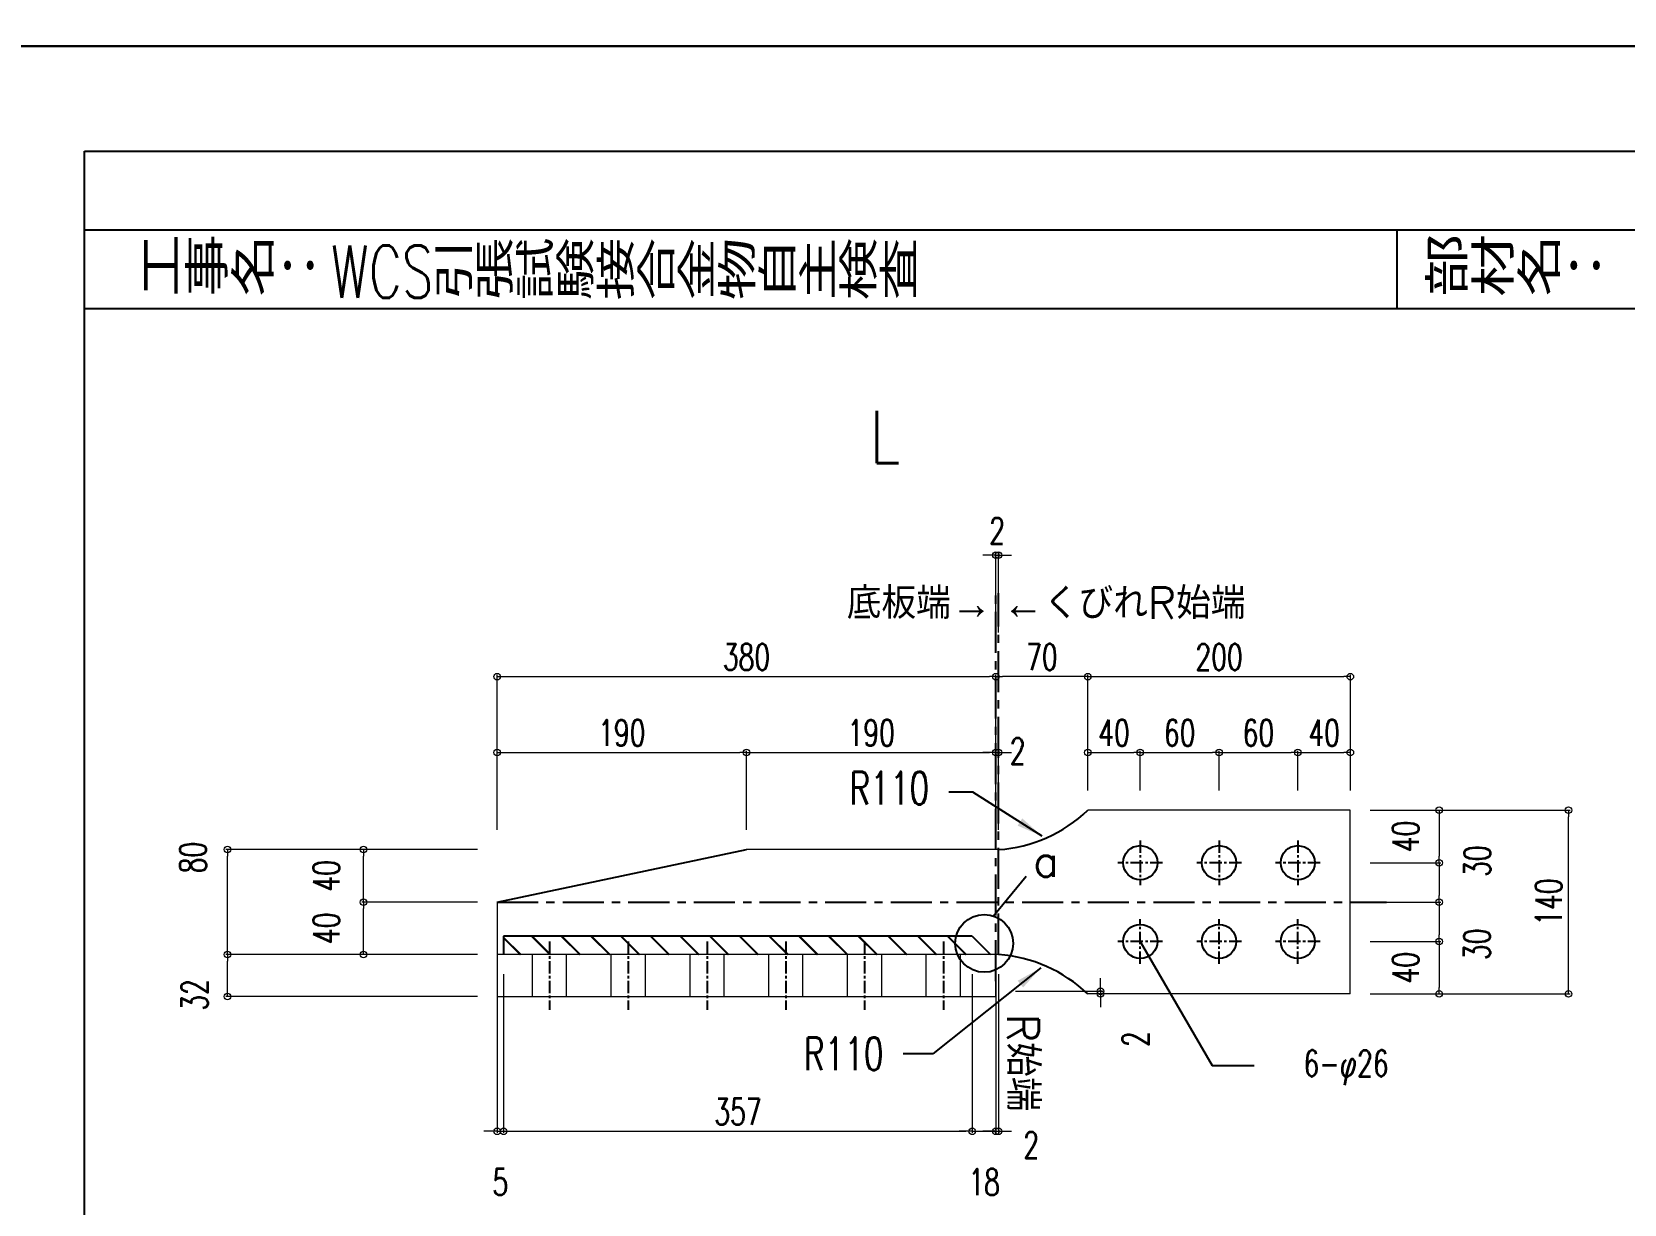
# Model space of a CAD drawing. Header units: millimetres. Extents: x -4568 to 36914, y -114 to 17788.
# Drawn here: x 11232 to 12445, y 14530 to 15423 of the extents above; entities that cross this region are included whole.
import ezdxf
from ezdxf.enums import TextEntityAlignment as Align

# ---------------------------------------------------------------- set-up
doc = ezdxf.new("R2010")
doc.units = ezdxf.units.MM
doc.header["$LTSCALE"] = 5
for name, pattern in [('ACAD_ISO03W100', [30, 12, -18]), ('CENTER1', [10, 6.25, -1.25, 1.25, -1.25]), ('JIS_08_50', [53, 50, -1.125, 0.75, -1.125])]:
    doc.linetypes.add(name, pattern=pattern)
doc.layers.get('0').update_dxf_attribs({"color": 255})
doc.layers.get('DEFPOINTS').update_dxf_attribs({"color": 255})
for name, color, linetype in [('CENTER', 2, 'JIS_08_50'), ('LAYER6', 7, 'Continuous'), ('寸法', 4, 'Continuous'), ('溶接', 241, 'Continuous'), ('補助線', 7, 'ACAD_ISO03W100'), ('金物', 142, 'Continuous')]:
    doc.layers.add(name, color=color, linetype=linetype)
doc.styles.add('KANJI', font='simplex.shx', dxfattribs={"width": 0.7, "bigfont": 'extfont2.shx'})
doc.styles.get("Standard").update_dxf_attribs({"font": 'simplex.shx', "width": 0.7, "height": 2.5, "bigfont": '@extfont2.shx'})
doc.styles.add('SUNPOU', font='simplex.shx', dxfattribs={"width": 0.7, "bigfont": 'extfont2.shx'})
doc.dimstyles.new('コピー(2) - Standard', dxfattribs={"dimtxt": 25, "dimasz": 20, "dimexe": 0.18, "dimexo": 0.0625, "dimgap": 15, "dimtad": 1, "dimdec": 0, "dimzin": 0, "dimdsep": 46, "dimtxsty": 'Standard', "dimblk": 'DOTSMALL', "dimcen": 0.09, "dimadec": 0, "dimazin": 0, "dimtfac": 1, "dimtdec": 0, "dimtofl": 0, "dimtmove": 0, "dimatfit": 3, "dimfxl": 0, "dimtolj": 1, "dimtzin": 0, "dimarcsym": 0})
doc.dimstyles.new('一般寸法-小さめ', dxfattribs={"dimscale": 10, "dimtxt": 2, "dimasz": 0.5, "dimexe": 0.125, "dimexo": 1.5, "dimgap": 0.5, "dimtad": 1, "dimtxsty": 'KANJI', "dimblk": 'ORIGIN', "dimcen": 0, "dimclrd": 256, "dimclre": 256, "dimclrt": 256, "dimadec": 0, "dimazin": 0, "dimtfac": 1, "dimtmove": 2, "dimatfit": 2, "dimfxl": 0, "dimtolj": 2, "dimlwd": 5, "dimlwe": 5, "dimarcsym": 0})

# ---------------------------------------------------------------- blocks, each defined once
blk = doc.blocks.new('_Origin')
at = {"color": 0, "linetype": 'ByBlock', "lineweight": -2}
blk.add_line((0, 0), (-1, 0), dxfattribs=at)
blk.add_circle((0, 0), 0.5, dxfattribs=at)
blk = doc.blocks.new('*D1123')
at = {"layer": 'DEFPOINTS', "color": 0, "transparency": 16777216}
for p in [(11966.4, 14931.9), (11586.4, 14800.1), (11966.4, 14800.1)]:
    blk.add_point(p, dxfattribs=at)
at = {"layer": '寸法', "lineweight": 5, "transparency": 16777216}
for p, q in [((11586.4, 14815.1), (11586.4, 14933.2)), ((11591.4, 14931.9), (11961.4, 14931.9)), ((11966.4, 14815.1), (11966.4, 14933.2))]:
    blk.add_line(p, q, dxfattribs=at)
at = {"layer": '寸法', "lineweight": 5, "transparency": 16777216, "xscale": 5, "yscale": 5, "zscale": 5, "rotation": 180}
blk.add_blockref('_Origin', (11586.4, 14931.9), dxfattribs=at)
at = {"layer": '寸法', "lineweight": 5, "transparency": 16777216, "xscale": 5, "yscale": 5, "zscale": 5}
blk.add_blockref('_Origin', (11966.4, 14931.9), dxfattribs=at)
at = {"layer": '寸法', "transparency": 16777216, "insert": (11776.4, 14946.9), "char_height": 20, "attachment_point": 5, "style": 'KANJI'}
blk.add_mtext('\\A2;380', dxfattribs=at)
blk = doc.blocks.new('*D1124')
at = {"layer": 'DEFPOINTS', "color": 0, "transparency": 16777216}
for p in [(11966.4, 14931.9), (12036.4, 14831.6), (11966.4, 14800.1)]:
    blk.add_point(p, dxfattribs=at)
at = {"layer": '寸法', "lineweight": 5, "transparency": 16777216}
for p, q in [((11966.4, 14815.1), (11966.4, 14933.2)), ((12031.4, 14931.9), (11971.4, 14931.9)), ((12036.4, 14846.6), (12036.4, 14933.2))]:
    blk.add_line(p, q, dxfattribs=at)
at = {"layer": '寸法', "lineweight": 5, "transparency": 16777216, "xscale": 5, "yscale": 5, "zscale": 5, "rotation": 180}
blk.add_blockref('_Origin', (11966.4, 14931.9), dxfattribs=at)
at = {"layer": '寸法', "lineweight": 5, "transparency": 16777216, "xscale": 5, "yscale": 5, "zscale": 5}
blk.add_blockref('_Origin', (12036.4, 14931.9), dxfattribs=at)
at = {"layer": '寸法', "transparency": 16777216, "insert": (12001.4, 14946.9), "char_height": 20, "attachment_point": 5, "style": 'KANJI'}
blk.add_mtext('\\A2;70', dxfattribs=at)
blk = doc.blocks.new('*D1125')
at = {"layer": 'DEFPOINTS', "color": 0, "transparency": 16777216}
for p in [(12236.4, 14830.1), (12402.5, 14830.1), (12236.4, 14690.1)]:
    blk.add_point(p, dxfattribs=at)
at = {"layer": '寸法', "lineweight": 5, "transparency": 16777216}
for p, q in [((12251.4, 14830.1), (12403.8, 14830.1)), ((12402.5, 14695.1), (12402.5, 14825.1)), ((12251.4, 14690.1), (12403.8, 14690.1))]:
    blk.add_line(p, q, dxfattribs=at)
at = {"layer": '寸法', "lineweight": 5, "transparency": 16777216, "xscale": 5, "yscale": 5, "zscale": 5}
for p, rotation in [((12402.5, 14830.1), 90), ((12402.5, 14690.1), 270)]:
    blk.add_blockref('_Origin', p, dxfattribs=dict(at, rotation=rotation))
at = {"layer": '寸法', "transparency": 16777216, "insert": (12387.5, 14760.1), "char_height": 20, "attachment_point": 5, "rotation": 90, "style": 'KANJI'}
blk.add_mtext('\\A2;140', dxfattribs=at)
blk = doc.blocks.new('*D1126')
at = {"layer": 'DEFPOINTS', "color": 0, "transparency": 16777216}
for p in [(11381, 14800.1), (11586.4, 14800.1), (11586.4, 14720.1)]:
    blk.add_point(p, dxfattribs=at)
at = {"layer": '寸法', "lineweight": 5, "transparency": 16777216}
for p, q in [((11571.4, 14800.1), (11379.7, 14800.1)), ((11381, 14725.1), (11381, 14795.1)), ((11571.4, 14720.1), (11379.7, 14720.1))]:
    blk.add_line(p, q, dxfattribs=at)
at = {"layer": '寸法', "lineweight": 5, "transparency": 16777216, "xscale": 5, "yscale": 5, "zscale": 5}
for p, rotation in [((11381, 14800.1), 90), ((11381, 14720.1), 270)]:
    blk.add_blockref('_Origin', p, dxfattribs=dict(at, rotation=rotation))
at = {"layer": '寸法', "transparency": 16777216, "insert": (11354.7, 14794), "char_height": 20, "attachment_point": 5, "rotation": 90, "style": 'KANJI'}
blk.add_mtext('\\A2;80', dxfattribs=at)
blk = doc.blocks.new('*D1156')
at = {"layer": 'DEFPOINTS', "color": 0, "transparency": 16777216}
for p in [(11381, 14720.1), (11586.4, 14720.1), (11586.4, 14688.1)]:
    blk.add_point(p, dxfattribs=at)
at = {"layer": '寸法', "lineweight": 5, "transparency": 16777216}
for p, q in [((11571.4, 14720.1), (11379.7, 14720.1)), ((11381, 14693.1), (11381, 14715.1)), ((11571.4, 14688.1), (11379.7, 14688.1))]:
    blk.add_line(p, q, dxfattribs=at)
at = {"layer": '寸法', "lineweight": 5, "transparency": 16777216, "xscale": 5, "yscale": 5, "zscale": 5}
for p, rotation in [((11381, 14720.1), 90), ((11381, 14688.1), 270)]:
    blk.add_blockref('_Origin', p, dxfattribs=dict(at, rotation=rotation))
at = {"layer": '寸法', "transparency": 16777216, "insert": (11356, 14689.4), "char_height": 20, "attachment_point": 5, "rotation": 90, "style": 'KANJI'}
blk.add_mtext('\\A2;32', dxfattribs=at)
blk = doc.blocks.new('*D1157')
at = {"layer": 'DEFPOINTS', "color": 0, "transparency": 16777216}
for p in [(12236.4, 14931.9), (12036.4, 14831.6), (12236.4, 14830.1)]:
    blk.add_point(p, dxfattribs=at)
at = {"layer": '寸法', "lineweight": 5, "transparency": 16777216}
for p, q in [((12036.4, 14846.6), (12036.4, 14933.2)), ((12041.4, 14931.9), (12231.4, 14931.9)), ((12236.4, 14845.1), (12236.4, 14933.2))]:
    blk.add_line(p, q, dxfattribs=at)
at = {"layer": '寸法', "lineweight": 5, "transparency": 16777216, "xscale": 5, "yscale": 5, "zscale": 5, "rotation": 180}
blk.add_blockref('_Origin', (12036.4, 14931.9), dxfattribs=at)
at = {"layer": '寸法', "lineweight": 5, "transparency": 16777216, "xscale": 5, "yscale": 5, "zscale": 5}
blk.add_blockref('_Origin', (12236.4, 14931.9), dxfattribs=at)
at = {"layer": '寸法', "transparency": 16777216, "insert": (12136.4, 14946.9), "char_height": 20, "attachment_point": 5, "style": 'KANJI'}
blk.add_mtext('\\A2;200', dxfattribs=at)
blk = doc.blocks.new('*D1127')
at = {"layer": 'DEFPOINTS', "color": 0, "transparency": 16777216}
for p in [(12236.4, 14830.1), (12236.4, 14790.1), (12304, 14790.1)]:
    blk.add_point(p, dxfattribs=at)
at = {"layer": '寸法', "lineweight": 5, "transparency": 16777216}
for p, q in [((12251.4, 14830.1), (12305.3, 14830.1)), ((12304, 14825.1), (12304, 14795.1)), ((12251.4, 14790.1), (12305.3, 14790.1))]:
    blk.add_line(p, q, dxfattribs=at)
at = {"layer": '寸法', "lineweight": 5, "transparency": 16777216, "xscale": 5, "yscale": 5, "zscale": 5}
for p, rotation in [((12304, 14830.1), 90), ((12304, 14790.1), 270)]:
    blk.add_blockref('_Origin', p, dxfattribs=dict(at, rotation=rotation))
at = {"layer": '寸法', "transparency": 16777216, "insert": (12278.6, 14810.1), "char_height": 20, "attachment_point": 5, "rotation": 90, "style": 'KANJI'}
blk.add_mtext('\\A2;40', dxfattribs=at)
blk = doc.blocks.new('*D1128')
at = {"layer": 'DEFPOINTS', "color": 0, "transparency": 16777216}
for p in [(12236.4, 14730.1), (12236.4, 14690.1), (12304, 14690.1)]:
    blk.add_point(p, dxfattribs=at)
at = {"layer": '寸法', "lineweight": 5, "transparency": 16777216}
for p, q in [((12251.4, 14730.1), (12305.3, 14730.1)), ((12304, 14725.1), (12304, 14695.1)), ((12251.4, 14690.1), (12305.3, 14690.1))]:
    blk.add_line(p, q, dxfattribs=at)
at = {"layer": '寸法', "lineweight": 5, "transparency": 16777216, "xscale": 5, "yscale": 5, "zscale": 5}
for p, rotation in [((12304, 14730.1), 90), ((12304, 14690.1), 270)]:
    blk.add_blockref('_Origin', p, dxfattribs=dict(at, rotation=rotation))
at = {"layer": '寸法', "transparency": 16777216, "insert": (12278.6, 14710.1), "char_height": 20, "attachment_point": 5, "rotation": 90, "style": 'KANJI'}
blk.add_mtext('\\A2;40', dxfattribs=at)
blk = doc.blocks.new('*D1129')
at = {"layer": 'DEFPOINTS', "color": 0, "transparency": 16777216}
for p in [(11484.6, 14760.1), (11586.4, 14760.1), (11586.4, 14720.1)]:
    blk.add_point(p, dxfattribs=at)
at = {"layer": '寸法', "lineweight": 5, "transparency": 16777216}
for p, q in [((11571.4, 14760.1), (11483.3, 14760.1)), ((11484.6, 14725.1), (11484.6, 14755.1)), ((11571.4, 14720.1), (11483.3, 14720.1))]:
    blk.add_line(p, q, dxfattribs=at)
at = {"layer": '寸法', "lineweight": 5, "transparency": 16777216, "xscale": 5, "yscale": 5, "zscale": 5}
for p, rotation in [((11484.6, 14760.1), 90), ((11484.6, 14720.1), 270)]:
    blk.add_blockref('_Origin', p, dxfattribs=dict(at, rotation=rotation))
at = {"layer": '寸法', "transparency": 16777216, "insert": (11456.4, 14740.1), "char_height": 20, "attachment_point": 5, "rotation": 90, "style": 'KANJI'}
blk.add_mtext('\\A2;40', dxfattribs=at)
blk = doc.blocks.new('*D1130')
at = {"layer": 'DEFPOINTS', "color": 0, "transparency": 16777216}
for p in [(11484.6, 14800.1), (11586.4, 14800.1), (11586.4, 14760.1)]:
    blk.add_point(p, dxfattribs=at)
at = {"layer": '寸法', "lineweight": 5, "transparency": 16777216}
for p, q in [((11571.4, 14800.1), (11483.3, 14800.1)), ((11484.6, 14765.1), (11484.6, 14795.1)), ((11571.4, 14760.1), (11483.3, 14760.1))]:
    blk.add_line(p, q, dxfattribs=at)
at = {"layer": '寸法', "lineweight": 5, "transparency": 16777216, "xscale": 5, "yscale": 5, "zscale": 5}
for p, rotation in [((11484.6, 14800.1), 90), ((11484.6, 14760.1), 270)]:
    blk.add_blockref('_Origin', p, dxfattribs=dict(at, rotation=rotation))
at = {"layer": '寸法', "transparency": 16777216, "insert": (11456.4, 14780.1), "char_height": 20, "attachment_point": 5, "rotation": 90, "style": 'KANJI'}
blk.add_mtext('\\A2;40', dxfattribs=at)
blk = doc.blocks.new('*D1158')
at = {"layer": 'DEFPOINTS', "color": 0, "transparency": 16777216}
for p in [(11966.4, 14692.1), (12036.4, 14690.1), (12046, 14690.1)]:
    blk.add_point(p, dxfattribs=at)
at = {"layer": '寸法', "lineweight": 5, "transparency": 16777216}
for p, q in [((12046, 14697.1), (12046, 14702.1)), ((11981.4, 14692.1), (12047.3, 14692.1)), ((12046, 14692.1), (12046, 14690.1)), ((12051.4, 14690.1), (12047.3, 14690.1)), ((12046, 14685.1), (12046, 14680.1))]:
    blk.add_line(p, q, dxfattribs=at)
at = {"layer": '寸法', "lineweight": 5, "transparency": 16777216, "xscale": 5, "yscale": 5, "zscale": 5}
for p, rotation in [((12046, 14692.1), 270), ((12046, 14690.1), 90)]:
    blk.add_blockref('_Origin', p, dxfattribs=dict(at, rotation=rotation))
at = {"layer": '寸法', "transparency": 16777216, "insert": (12072.8, 14655.7), "char_height": 20, "attachment_point": 5, "rotation": 90, "style": 'KANJI'}
blk.add_mtext('\\A2;2', dxfattribs=at)
blk = doc.blocks.new('_DotSmall')
at = {"color": 0, "linetype": 'ByBlock', "const_width": 0.5}
blk.add_lwpolyline([(-0.0625, 0, 1), (0.0625, 0, 1)], format="xyb", close=True, dxfattribs=at)
blk = doc.blocks.new('*D1131')
at = {"layer": 'DEFPOINTS', "color": 0, "transparency": 16777216}
for p in [(11776.4, 14874.1), (11586.4, 14800.1), (11776.4, 14800.1)]:
    blk.add_point(p, dxfattribs=at)
at = {"layer": '寸法', "lineweight": 5, "transparency": 16777216}
for p, q in [((11586.4, 14815.1), (11586.4, 14875.4)), ((11591.4, 14874.1), (11771.4, 14874.1)), ((11776.4, 14815.1), (11776.4, 14875.4))]:
    blk.add_line(p, q, dxfattribs=at)
at = {"layer": '寸法', "lineweight": 5, "transparency": 16777216, "xscale": 5, "yscale": 5, "zscale": 5, "rotation": 180}
blk.add_blockref('_Origin', (11586.4, 14874.1), dxfattribs=at)
at = {"layer": '寸法', "lineweight": 5, "transparency": 16777216, "xscale": 5, "yscale": 5, "zscale": 5}
blk.add_blockref('_Origin', (11776.4, 14874.1), dxfattribs=at)
at = {"layer": '寸法', "transparency": 16777216, "insert": (11681.4, 14889.1), "char_height": 20, "attachment_point": 5, "style": 'KANJI'}
blk.add_mtext('\\A2;190', dxfattribs=at)
blk = doc.blocks.new('*D1132')
at = {"layer": 'DEFPOINTS', "color": 0, "transparency": 16777216}
for p in [(11966.4, 14874.1), (11776.4, 14800.1), (11966.4, 14800.1)]:
    blk.add_point(p, dxfattribs=at)
at = {"layer": '寸法', "lineweight": 5, "transparency": 16777216}
for p, q in [((11776.4, 14815.1), (11776.4, 14875.4)), ((11781.4, 14874.1), (11961.4, 14874.1)), ((11966.4, 14815.1), (11966.4, 14875.4))]:
    blk.add_line(p, q, dxfattribs=at)
at = {"layer": '寸法', "lineweight": 5, "transparency": 16777216, "xscale": 5, "yscale": 5, "zscale": 5, "rotation": 180}
blk.add_blockref('_Origin', (11776.4, 14874.1), dxfattribs=at)
at = {"layer": '寸法', "lineweight": 5, "transparency": 16777216, "xscale": 5, "yscale": 5, "zscale": 5}
blk.add_blockref('_Origin', (11966.4, 14874.1), dxfattribs=at)
at = {"layer": '寸法', "transparency": 16777216, "insert": (11871.4, 14889.1), "char_height": 20, "attachment_point": 5, "style": 'KANJI'}
blk.add_mtext('\\A2;190', dxfattribs=at)
blk = doc.blocks.new('*D1133')
at = {"layer": 'DEFPOINTS', "color": 0, "transparency": 16777216}
for p in [(12076.4, 14874.1), (12036.4, 14830.1), (12076.4, 14830.1)]:
    blk.add_point(p, dxfattribs=at)
at = {"layer": '寸法', "lineweight": 5, "transparency": 16777216}
for p, q in [((12036.4, 14845.1), (12036.4, 14875.4)), ((12041.4, 14874.1), (12071.4, 14874.1)), ((12076.4, 14845.1), (12076.4, 14875.4))]:
    blk.add_line(p, q, dxfattribs=at)
at = {"layer": '寸法', "lineweight": 5, "transparency": 16777216, "xscale": 5, "yscale": 5, "zscale": 5, "rotation": 180}
blk.add_blockref('_Origin', (12036.4, 14874.1), dxfattribs=at)
at = {"layer": '寸法', "lineweight": 5, "transparency": 16777216, "xscale": 5, "yscale": 5, "zscale": 5}
blk.add_blockref('_Origin', (12076.4, 14874.1), dxfattribs=at)
at = {"layer": '寸法', "transparency": 16777216, "insert": (12056.4, 14889.1), "char_height": 20, "attachment_point": 5, "style": 'KANJI'}
blk.add_mtext('\\A2;40', dxfattribs=at)
blk = doc.blocks.new('*D1134')
at = {"layer": 'DEFPOINTS', "color": 0, "transparency": 16777216}
for p in [(12196.4, 14874.1), (12136.4, 14830.1), (12196.4, 14830.1)]:
    blk.add_point(p, dxfattribs=at)
at = {"layer": '寸法', "lineweight": 5, "transparency": 16777216}
for p, q in [((12136.4, 14845.1), (12136.4, 14875.4)), ((12141.4, 14874.1), (12191.4, 14874.1)), ((12196.4, 14845.1), (12196.4, 14875.4))]:
    blk.add_line(p, q, dxfattribs=at)
at = {"layer": '寸法', "lineweight": 5, "transparency": 16777216, "xscale": 5, "yscale": 5, "zscale": 5, "rotation": 180}
blk.add_blockref('_Origin', (12136.4, 14874.1), dxfattribs=at)
at = {"layer": '寸法', "lineweight": 5, "transparency": 16777216, "xscale": 5, "yscale": 5, "zscale": 5}
blk.add_blockref('_Origin', (12196.4, 14874.1), dxfattribs=at)
at = {"layer": '寸法', "transparency": 16777216, "insert": (12166.4, 14889.1), "char_height": 20, "attachment_point": 5, "style": 'KANJI'}
blk.add_mtext('\\A2;60', dxfattribs=at)
blk = doc.blocks.new('*D1135')
at = {"layer": 'DEFPOINTS', "color": 0, "transparency": 16777216}
for p in [(12136.4, 14874.1), (12076.4, 14830.1), (12136.4, 14830.1)]:
    blk.add_point(p, dxfattribs=at)
at = {"layer": '寸法', "lineweight": 5, "transparency": 16777216}
for p, q in [((12076.4, 14845.1), (12076.4, 14875.4)), ((12081.4, 14874.1), (12131.4, 14874.1)), ((12136.4, 14845.1), (12136.4, 14875.4))]:
    blk.add_line(p, q, dxfattribs=at)
at = {"layer": '寸法', "lineweight": 5, "transparency": 16777216, "xscale": 5, "yscale": 5, "zscale": 5, "rotation": 180}
blk.add_blockref('_Origin', (12076.4, 14874.1), dxfattribs=at)
at = {"layer": '寸法', "lineweight": 5, "transparency": 16777216, "xscale": 5, "yscale": 5, "zscale": 5}
blk.add_blockref('_Origin', (12136.4, 14874.1), dxfattribs=at)
at = {"layer": '寸法', "transparency": 16777216, "insert": (12106.4, 14889.1), "char_height": 20, "attachment_point": 5, "style": 'KANJI'}
blk.add_mtext('\\A2;60', dxfattribs=at)
blk = doc.blocks.new('*D1136')
at = {"layer": 'DEFPOINTS', "color": 0, "transparency": 16777216}
for p in [(12236.4, 14874.1), (12196.4, 14830.1), (12236.4, 14830.1)]:
    blk.add_point(p, dxfattribs=at)
at = {"layer": '寸法', "lineweight": 5, "transparency": 16777216}
for p, q in [((12196.4, 14845.1), (12196.4, 14875.4)), ((12201.4, 14874.1), (12231.4, 14874.1)), ((12236.4, 14845.1), (12236.4, 14875.4))]:
    blk.add_line(p, q, dxfattribs=at)
at = {"layer": '寸法', "lineweight": 5, "transparency": 16777216, "xscale": 5, "yscale": 5, "zscale": 5, "rotation": 180}
blk.add_blockref('_Origin', (12196.4, 14874.1), dxfattribs=at)
at = {"layer": '寸法', "lineweight": 5, "transparency": 16777216, "xscale": 5, "yscale": 5, "zscale": 5}
blk.add_blockref('_Origin', (12236.4, 14874.1), dxfattribs=at)
at = {"layer": '寸法', "transparency": 16777216, "insert": (12216.4, 14889.1), "char_height": 20, "attachment_point": 5, "style": 'KANJI'}
blk.add_mtext('\\A2;40', dxfattribs=at)
blk = doc.blocks.new('*D1137')
at = {"layer": 'DEFPOINTS', "color": 0, "transparency": 16777216}
for p in [(12236.4, 14790.1), (12236.4, 14760.1), (12304, 14760.1)]:
    blk.add_point(p, dxfattribs=at)
at = {"layer": '寸法', "lineweight": 5, "transparency": 16777216}
for p, q in [((12251.4, 14790.1), (12305.3, 14790.1)), ((12304, 14785.1), (12304, 14765.1)), ((12251.4, 14760.1), (12305.3, 14760.1))]:
    blk.add_line(p, q, dxfattribs=at)
at = {"layer": '寸法', "lineweight": 5, "transparency": 16777216, "xscale": 5, "yscale": 5, "zscale": 5}
for p, rotation in [((12304, 14790.1), 90), ((12304, 14760.1), 270)]:
    blk.add_blockref('_Origin', p, dxfattribs=dict(at, rotation=rotation))
at = {"layer": '寸法', "transparency": 16777216, "insert": (12333.1, 14791.3), "char_height": 20, "attachment_point": 5, "rotation": 90, "style": 'KANJI'}
blk.add_mtext('\\A2;30', dxfattribs=at)
blk = doc.blocks.new('*D1138')
at = {"layer": 'DEFPOINTS', "color": 0, "transparency": 16777216}
for p in [(12236.4, 14760.1), (12236.4, 14730.1), (12304, 14730.1)]:
    blk.add_point(p, dxfattribs=at)
at = {"layer": '寸法', "lineweight": 5, "transparency": 16777216}
for p, q in [((12251.4, 14760.1), (12305.3, 14760.1)), ((12304, 14755.1), (12304, 14735.1)), ((12251.4, 14730.1), (12305.3, 14730.1))]:
    blk.add_line(p, q, dxfattribs=at)
at = {"layer": '寸法', "lineweight": 5, "transparency": 16777216, "xscale": 5, "yscale": 5, "zscale": 5}
for p, rotation in [((12304, 14760.1), 90), ((12304, 14730.1), 270)]:
    blk.add_blockref('_Origin', p, dxfattribs=dict(at, rotation=rotation))
at = {"layer": '寸法', "transparency": 16777216, "insert": (12332.8, 14727.9), "char_height": 20, "attachment_point": 5, "rotation": 90, "style": 'KANJI'}
blk.add_mtext('\\A2;30', dxfattribs=at)
blk = doc.blocks.new('*D1159')
at = {"layer": 'DEFPOINTS', "color": 0, "transparency": 16777216}
for p in [(11968.4, 14874.1), (11966.4, 14800.1), (11968.4, 14800.1)]:
    blk.add_point(p, dxfattribs=at)
at = {"layer": '寸法', "lineweight": 5, "transparency": 16777216}
for p, q in [((11961.4, 14874.1), (11956.4, 14874.1)), ((11966.4, 14815.1), (11966.4, 14875.4)), ((11966.4, 14874.1), (11968.4, 14874.1)), ((11968.4, 14815.1), (11968.4, 14875.4)), ((11973.4, 14874.1), (11978.4, 14874.1))]:
    blk.add_line(p, q, dxfattribs=at)
at = {"layer": '寸法', "lineweight": 5, "transparency": 16777216, "xscale": 5, "yscale": 5, "zscale": 5}
blk.add_blockref('_Origin', (11966.4, 14874.1), dxfattribs=at)
at = {"layer": '寸法', "lineweight": 5, "transparency": 16777216, "xscale": 5, "yscale": 5, "zscale": 5, "rotation": 180}
blk.add_blockref('_Origin', (11968.4, 14874.1), dxfattribs=at)
at = {"layer": '寸法', "transparency": 16777216, "insert": (11983, 14875.2), "char_height": 20, "attachment_point": 5, "style": 'KANJI'}
blk.add_mtext('\\A2;2', dxfattribs=at)
blk = doc.blocks.new('*D1150')
at = {"layer": 'DEFPOINTS', "color": 0, "linetype": 'Continuous', "transparency": 16777216}
for p in [(11586.4, 14720.1), (11591.4, 14701.1), (11591.4, 14585.4)]:
    blk.add_point(p, dxfattribs=at)
at = {"layer": '寸法', "linetype": 'Continuous', "lineweight": 5, "transparency": 16777216}
for p, q in [((11586.4, 14705.1), (11586.4, 14584.2)), ((11591.4, 14686.1), (11591.4, 14584.2)), ((11581.4, 14585.4), (11576.4, 14585.4)), ((11586.4, 14585.4), (11591.4, 14585.4)), ((11596.4, 14585.4), (11601.4, 14585.4))]:
    blk.add_line(p, q, dxfattribs=at)
at = {"layer": '寸法', "linetype": 'Continuous', "lineweight": 5, "transparency": 16777216, "xscale": 5, "yscale": 5, "zscale": 5}
blk.add_blockref('_Origin', (11586.4, 14585.4), dxfattribs=at)
at = {"layer": '寸法', "linetype": 'Continuous', "lineweight": 5, "transparency": 16777216, "xscale": 5, "yscale": 5, "zscale": 5, "rotation": 180}
blk.add_blockref('_Origin', (11591.4, 14585.4), dxfattribs=at)
at = {"layer": '寸法', "linetype": 'Continuous', "transparency": 16777216, "insert": (11588.9, 14546.7), "char_height": 20, "attachment_point": 5, "style": 'KANJI'}
blk.add_mtext('\\A2;5', dxfattribs=at)
blk = doc.blocks.new('*D1151')
at = {"layer": 'DEFPOINTS', "color": 0, "linetype": 'Continuous', "transparency": 16777216}
for p in [(11591.4, 14720.1), (11948.4, 14720.1), (11948.4, 14585.4)]:
    blk.add_point(p, dxfattribs=at)
at = {"layer": '寸法', "linetype": 'Continuous', "lineweight": 5, "transparency": 16777216}
for p, q in [((11591.4, 14705.1), (11591.4, 14584.2)), ((11948.4, 14705.1), (11948.4, 14584.2)), ((11596.4, 14585.4), (11943.4, 14585.4))]:
    blk.add_line(p, q, dxfattribs=at)
at = {"layer": '寸法', "linetype": 'Continuous', "lineweight": 5, "transparency": 16777216, "xscale": 5, "yscale": 5, "zscale": 5, "rotation": 180}
blk.add_blockref('_Origin', (11591.4, 14585.4), dxfattribs=at)
at = {"layer": '寸法', "linetype": 'Continuous', "lineweight": 5, "transparency": 16777216, "xscale": 5, "yscale": 5, "zscale": 5}
blk.add_blockref('_Origin', (11948.4, 14585.4), dxfattribs=at)
at = {"layer": '寸法', "linetype": 'Continuous', "transparency": 16777216, "insert": (11769.9, 14600.4), "char_height": 20, "attachment_point": 5, "style": 'KANJI'}
blk.add_mtext('\\A2;357', dxfattribs=at)
blk = doc.blocks.new('*D1152')
at = {"layer": 'DEFPOINTS', "color": 0, "linetype": 'Continuous', "transparency": 16777216}
for p in [(11948.4, 14720.1), (11966.4, 14720.1), (11966.4, 14585.4)]:
    blk.add_point(p, dxfattribs=at)
at = {"layer": '寸法', "linetype": 'Continuous', "lineweight": 5, "transparency": 16777216}
for p, q in [((11948.4, 14705.1), (11948.4, 14584.2)), ((11966.4, 14705.1), (11966.4, 14584.2)), ((11943.4, 14585.4), (11938.4, 14585.4)), ((11948.4, 14585.4), (11966.4, 14585.4)), ((11971.4, 14585.4), (11976.4, 14585.4))]:
    blk.add_line(p, q, dxfattribs=at)
at = {"layer": '寸法', "linetype": 'Continuous', "lineweight": 5, "transparency": 16777216, "xscale": 5, "yscale": 5, "zscale": 5}
blk.add_blockref('_Origin', (11948.4, 14585.4), dxfattribs=at)
at = {"layer": '寸法', "linetype": 'Continuous', "lineweight": 5, "transparency": 16777216, "xscale": 5, "yscale": 5, "zscale": 5, "rotation": 180}
blk.add_blockref('_Origin', (11966.4, 14585.4), dxfattribs=at)
at = {"layer": '寸法', "linetype": 'Continuous', "transparency": 16777216, "insert": (11957.4, 14546.7), "char_height": 20, "attachment_point": 5, "style": 'KANJI'}
blk.add_mtext('\\A2;18', dxfattribs=at)
blk = doc.blocks.new('*D1153')
at = {"layer": 'DEFPOINTS', "color": 0, "linetype": 'Continuous', "transparency": 16777216}
for p in [(11966.4, 14720.1), (11968.4, 14720.1), (11968.4, 14585.4)]:
    blk.add_point(p, dxfattribs=at)
at = {"layer": '寸法', "linetype": 'Continuous', "lineweight": 5, "transparency": 16777216}
for p, q in [((11966.4, 14705.1), (11966.4, 14584.2)), ((11968.4, 14705.1), (11968.4, 14584.2)), ((11961.4, 14585.4), (11956.4, 14585.4)), ((11966.4, 14585.4), (11968.4, 14585.4)), ((11973.4, 14585.4), (11978.4, 14585.4))]:
    blk.add_line(p, q, dxfattribs=at)
at = {"layer": '寸法', "linetype": 'Continuous', "lineweight": 5, "transparency": 16777216, "xscale": 5, "yscale": 5, "zscale": 5}
blk.add_blockref('_Origin', (11966.4, 14585.4), dxfattribs=at)
at = {"layer": '寸法', "linetype": 'Continuous', "lineweight": 5, "transparency": 16777216, "xscale": 5, "yscale": 5, "zscale": 5, "rotation": 180}
blk.add_blockref('_Origin', (11968.4, 14585.4), dxfattribs=at)
at = {"layer": '寸法', "linetype": 'Continuous', "transparency": 16777216, "insert": (11993.3, 14574.9), "char_height": 20, "attachment_point": 5, "style": 'KANJI'}
blk.add_mtext('\\A2;2', dxfattribs=at)
blk = doc.blocks.new('*D1154')
at = {"layer": 'DEFPOINTS', "color": 0, "transparency": 16777216}
for p in [(11968.4, 15024.5), (11966.4, 14950.5), (11968.4, 14950.5)]:
    blk.add_point(p, dxfattribs=at)
at = {"layer": '寸法', "lineweight": 5, "transparency": 16777216}
for p, q in [((11961.4, 15024.5), (11956.4, 15024.5)), ((11966.4, 14965.5), (11966.4, 15025.7)), ((11966.4, 15024.5), (11968.4, 15024.5)), ((11968.4, 14965.5), (11968.4, 15025.7)), ((11973.4, 15024.5), (11978.4, 15024.5))]:
    blk.add_line(p, q, dxfattribs=at)
at = {"layer": '寸法', "lineweight": 5, "transparency": 16777216, "xscale": 5, "yscale": 5, "zscale": 5}
blk.add_blockref('_Origin', (11966.4, 15024.5), dxfattribs=at)
at = {"layer": '寸法', "lineweight": 5, "transparency": 16777216, "xscale": 5, "yscale": 5, "zscale": 5, "rotation": 180}
blk.add_blockref('_Origin', (11968.4, 15024.5), dxfattribs=at)
at = {"layer": '寸法', "transparency": 16777216, "insert": (11967.3, 15043), "char_height": 20, "attachment_point": 5, "style": 'KANJI'}
blk.add_mtext('\\A2;2', dxfattribs=at)

msp = doc.modelspace()

# ---------------------------------------------------------------- hatches: boundary and pattern name
at = {"layer": '溶接', "ltscale": 6}
h = msp.add_hatch(dxfattribs=at)
h.set_pattern_fill('JIS_LC_20', color=256, scale=0.8, angle=90)
h.set_pattern_definition([(135, (9682.385, 11641.107), (-11.31371, -11.31371), []), (135, (9682.385, 11641.427), (-11.31371, -11.31371), [])])
h.paths.add_polyline_path([(11770.385, 14720.107), (11591.385, 14720.107), (11591.385, 14734.107), (11770.385, 14734.107)])
h.paths.add_polyline_path([(11948.385, 14720.107), (11770.385, 14720.107), (11770.385, 14734.107), (11948.385, 14734.107)])
h.paths.add_polyline_path([(11948.385, 14720.107), (11948.385, 14726.107)], flags=17)

# ---------------------------------------------------------------- linework, layer by layer
at = {"linetype": 'Continuous', "lineweight": -3}
for p, q in [((11272, 15272.38), (14476, 15272.38)), ((12272, 15212.38), (12272, 15272.38)), ((11272, 15212.38), (14476, 15212.38))]:
    msp.add_line(p, q, dxfattribs=at)
for points in [[(11192, 17788.38), (14556, 17788.38), (14556, 15412.38), (11192, 15412.38)], [(11192, 15412.38), (14556, 15412.38), (14556, 13036.38), (11192, 13036.38)], [(11272, 15332.38), (14476, 15332.38), (14476, 13116.38), (11272, 13116.38)]]:
    msp.add_lwpolyline(points, close=True, dxfattribs=at)
at = {"layer": 'CENTER', "linetype": 'CENTER1'}
msp.add_line((11586.385, 14760.107), (12264.038, 14760.107), dxfattribs=at)
at = {"layer": '寸法', "linetype": 'CENTER1'}
for p, q in [((11966.385, 14699.944), (11966.385, 14995.596)), ((11968.385, 14720.107), (11968.385, 14995.596))]:
    msp.add_line(p, q, dxfattribs=at)
at = {"layer": '寸法', "linetype": 'CENTER1', "ltscale": 0.3}
for p, q in [((12076.385, 14807.107), (12076.385, 14773.107)), ((12136.385, 14807.107), (12136.385, 14773.107)), ((12196.385, 14807.107), (12196.385, 14773.107)), ((12093.385, 14790.107), (12059.385, 14790.107)), ((12153.385, 14790.107), (12119.385, 14790.107)), ((12213.385, 14790.107), (12179.385, 14790.107)), ((12076.385, 14713.107), (12076.385, 14747.107)), ((12136.385, 14713.107), (12136.385, 14747.107)), ((12196.385, 14713.107), (12196.385, 14747.107)), ((11626.385, 14730.107), (11626.385, 14678.107)), ((11686.385, 14730.107), (11686.385, 14678.107)), ((11746.385, 14730.107), (11746.385, 14678.107)), ((11806.385, 14730.107), (11806.385, 14678.107)), ((11866.385, 14730.107), (11866.385, 14678.107)), ((11926.385, 14730.107), (11926.385, 14678.107)), ((12093.385, 14730.107), (12059.385, 14730.107)), ((12153.385, 14730.107), (12119.385, 14730.107)), ((12213.385, 14730.107), (12179.385, 14730.107))]:
    msp.add_line(p, q, dxfattribs=at)
at = {"layer": '寸法', "ltscale": 4}
msp.add_line((11964.491, 14749.563), (11989.527, 14779.95), dxfattribs=at)
at = {"layer": '寸法'}
for p, q in [((12076.385, 14730.107), (12131.028, 14635.461)), ((12131.028, 14635.461), (12163.176, 14635.461))]:
    msp.add_line(p, q, dxfattribs=at)
at = {"layer": '寸法', "linetype": 'Continuous'}
msp.add_circle((11957.485, 14728.666), 22.04, dxfattribs=at)
at = {"layer": '溶接'}
msp.add_line((11948.385, 14734.107), (11591.385, 14734.107), dxfattribs=at)
at = {"layer": '溶接', "linetype": 'Continuous'}
for p, q in [((11591.385, 14734.107), (11591.385, 14720.107)), ((11948.385, 14734.107), (11962.385, 14720.107))]:
    msp.add_line(p, q, dxfattribs=at)
at = {"layer": '補助線', "lineweight": 18}
for p, q in [((11613.385, 14688.107), (11613.385, 14720.107)), ((11639.385, 14688.107), (11639.385, 14720.107)), ((11673.385, 14688.107), (11673.385, 14720.107)), ((11699.385, 14688.107), (11699.385, 14720.107)), ((11733.385, 14688.107), (11733.385, 14720.107)), ((11759.385, 14688.107), (11759.385, 14720.107)), ((11793.385, 14688.107), (11793.385, 14720.107)), ((11819.385, 14688.107), (11819.385, 14720.107)), ((11853.385, 14688.107), (11853.385, 14720.107)), ((11879.385, 14688.107), (11879.385, 14720.107)), ((11913.385, 14688.107), (11913.385, 14720.107)), ((11939.385, 14688.107), (11939.385, 14720.107))]:
    msp.add_line(p, q, dxfattribs=at)
at = {"layer": '金物', "lineweight": 18}
for p, q in [((12236.385, 14830.107), (12036.385, 14830.107)), ((12236.385, 14690.107), (12236.385, 14830.107)), ((11968.385, 14800.107), (11776.385, 14800.107)), ((11586.385, 14760.107), (11586.385, 14720.107)), ((11586.385, 14720.107), (11586.385, 14692.107)), ((11968.385, 14720.107), (11586.385, 14720.107)), ((11586.385, 14720.107), (11586.385, 14688.107)), ((11966.385, 14692.107), (11966.385, 14720.107)), ((11966.385, 14688.107), (11966.385, 14720.107)), ((12236.385, 14690.107), (12036.385, 14690.107)), ((11586.385, 14688.107), (11966.385, 14688.107))]:
    msp.add_line(p, q, dxfattribs=at)
at = {"layer": '金物'}
msp.add_line((11586.385, 14760.107), (11776.385, 14800.107), dxfattribs=at)
at = {"layer": '金物', "ltscale": 2.5}
for centre in [(12076.385, 14790.107), (12136.385, 14790.107), (12196.385, 14790.107), (12076.385, 14730.107), (12136.385, 14730.107), (12196.385, 14730.107)]:
    msp.add_circle(centre, 13, dxfattribs=at)
at = {"layer": '金物', "ltscale": 2}
for centre, start, end in [((11960.595, 14909.831), 274.060941, 313.550946), ((11960.595, 14610.383), 46.449054, 85.939059)]:
    msp.add_arc(centre, 110, start, end, dxfattribs=at)

# ---------------------------------------------------------------- texts
at = {"layer": 'LAYER6', "color": 0, "linetype": 'Continuous', "lineweight": -3, "width": 0.8}
for s, p in [('工事名：', (11312.009, 15223.306)), ('部材名：', (12291.834, 15223.306)), ('L', (11870.185, 15094.596))]:
    msp.add_text(s, height=40, dxfattribs=at).set_placement(p)
at = {"layer": 'LAYER6', "color": 0, "linetype": 'Continuous', "lineweight": -3, "insert": (11459.858, 15260.477), "char_height": 40, "width": 924.29947, "attachment_point": 1}
msp.add_mtext('WCS引張試験接合金物自主検査', dxfattribs=at)
at = {"layer": '寸法', "ltscale": 4, "style": 'SUNPOU'}
for s, p in [('底板端→', (11852.814, 14975.94)), ('←くびれR始端', (11971.524, 14975.94))]:
    msp.add_text(s, height=24, dxfattribs=at).set_placement(p)
msp.add_text('a', height=24, dxfattribs=at).set_placement((12014.272, 14791.45), align=Align.MIDDLE_RIGHT)
msp.add_text('R始端', height=24, rotation=270, dxfattribs=at).set_placement((11975.024, 14674.997))
at = {"layer": '寸法', "width": 98.97993}
for s, insert, char_height, attachment_point in [('\\A1;R110', (11915.604, 14834.433), 25, 9), ('R110', (11880.845, 14657.034), 25, 3), ('6-φ26', (12265.563, 14647.184), 20, 3)]:
    msp.add_mtext(s, dxfattribs=dict(at, insert=insert, char_height=char_height, attachment_point=attachment_point))

# ---------------------------------------------------------------- dimensions: what is measured, and where the dimension line sits
at = {"layer": '寸法'}
for base, p1, p2, picture, middle in [((11968.385, 15024.482), (11966.385, 14950.46), (11968.385, 14950.46), '*D1154', (11967.269, 15043.011)), ((11968.385, 14874.129), (11966.385, 14800.107), (11968.385, 14800.107), '*D1159', (11982.953, 14875.207))]:
    dim = msp.add_linear_dim(base=base, p1=p1, p2=p2, dimstyle='一般寸法-小さめ', dxfattribs=at)
    dim.commit()
    dim.dimension.update_dxf_attribs({"geometry": picture, "text_midpoint": middle, "dimtype": 160})
for base, p1, p2, picture, middle in [((11966.385, 14931.901), (11586.385, 14800.107), (11966.385, 14800.107), '*D1123', (11776.385, 14946.901)), ((11966.385, 14931.901), (12036.385, 14831.607), (11966.385, 14800.107), '*D1124', (12001.385, 14946.901)), ((12236.385, 14931.901), (12036.385, 14831.607), (12236.385, 14830.107), '*D1157', (12136.385, 14946.901)), ((11776.385, 14874.129), (11586.385, 14800.107), (11776.385, 14800.107), '*D1131', (11681.385, 14889.129)), ((11966.385, 14874.129), (11776.385, 14800.107), (11966.385, 14800.107), '*D1132', (11871.385, 14889.129)), ((12076.385, 14874.129), (12036.385, 14830.107), (12076.385, 14830.107), '*D1133', (12056.385, 14889.129)), ((12136.385, 14874.129), (12076.385, 14830.107), (12136.385, 14830.107), '*D1135', (12106.385, 14889.129)), ((12196.385, 14874.129), (12136.385, 14830.107), (12196.385, 14830.107), '*D1134', (12166.385, 14889.129)), ((12236.385, 14874.129), (12196.385, 14830.107), (12236.385, 14830.107), '*D1136', (12216.385, 14889.129))]:
    dim = msp.add_linear_dim(base=base, p1=p1, p2=p2, dimstyle='一般寸法-小さめ', dxfattribs=at)
    dim.commit()
    dim.dimension.update_dxf_attribs({"geometry": picture, "text_midpoint": middle})
dim = msp.add_linear_dim(base=(12402.505, 14830.107), p1=(12236.385, 14690.107), p2=(12236.385, 14830.107), angle=270, dimstyle='一般寸法-小さめ', dxfattribs=at)
dim.commit()
dim.dimension.update_dxf_attribs({"geometry": '*D1125', "text_midpoint": (12387.505, 14760.107)})
for base, p1, p2, angle, picture, middle in [((12304.038, 14790.107), (12236.385, 14830.107), (12236.385, 14790.107), 90, '*D1127', (12278.633, 14810.107)), ((11380.957, 14800.107), (11586.385, 14720.107), (11586.385, 14800.107), 270, '*D1126', (11354.707, 14794.034)), ((11484.577, 14800.107), (11586.385, 14760.107), (11586.385, 14800.107), 270, '*D1130', (11456.422, 14780.107)), ((12304.038, 14760.107), (12236.385, 14790.107), (12236.385, 14760.107), 90, '*D1137', (12333.11, 14791.311)), ((11484.577, 14760.107), (11586.385, 14720.107), (11586.385, 14760.107), 270, '*D1129', (11456.422, 14740.107)), ((12304.038, 14730.107), (12236.385, 14760.107), (12236.385, 14730.107), 90, '*D1138', (12332.778, 14727.904)), ((12304.038, 14690.107), (12236.385, 14730.107), (12236.385, 14690.107), 90, '*D1128', (12278.633, 14710.107)), ((11380.957, 14720.107), (11586.385, 14688.107), (11586.385, 14720.107), 270, '*D1156', (11355.957, 14689.351)), ((12046.011, 14690.107), (11966.385, 14692.107), (12036.385, 14690.107), 90, '*D1158', (12072.752, 14655.677))]:
    dim = msp.add_linear_dim(base=base, p1=p1, p2=p2, angle=angle, dimstyle='一般寸法-小さめ', dxfattribs=at)
    dim.commit()
    dim.dimension.update_dxf_attribs({"geometry": picture, "text_midpoint": middle, "dimtype": 160})
at = {"layer": '寸法', "linetype": 'Continuous'}
for base, p1, p2, picture, middle in [((11591.385, 14585.422), (11586.385, 14720.107), (11591.385, 14701.107), '*D1150', (11588.885, 14546.672)), ((11948.385, 14585.422), (11591.385, 14720.107), (11948.385, 14720.107), '*D1151', (11769.885, 14600.422)), ((11966.385, 14585.422), (11948.385, 14720.107), (11966.385, 14720.107), '*D1152', (11957.385, 14546.672))]:
    dim = msp.add_linear_dim(base=base, p1=p1, p2=p2, dimstyle='一般寸法-小さめ', dxfattribs=at)
    dim.commit()
    dim.dimension.update_dxf_attribs({"geometry": picture, "text_midpoint": middle})
dim = msp.add_linear_dim(base=(11968.385, 14585.422), p1=(11966.385, 14720.107), p2=(11968.385, 14720.107), dimstyle='一般寸法-小さめ', dxfattribs=at)
dim.commit()
dim.dimension.update_dxf_attribs({"geometry": '*D1153', "text_midpoint": (11993.306, 14574.897), "dimtype": 160})

# ---------------------------------------------------------------- leaders
at = {"layer": '寸法', "annotation_type": 0, "has_hookline": 1, "hookline_direction": 1, "text_width": 55.833}
for points in [[(12001.544, 14810.369), (11948.878, 14843.958), (11930.604, 14843.958)], [(12000.721, 14710.044), (11918.238, 14644.534), (11895.845, 14644.534)]]:
    msp.add_leader(points, dimstyle='コピー(2) - Standard', override={"dimgap": 15, "dimtad": 0}, dxfattribs=at)

doc.saveas('drawing.dxf')
